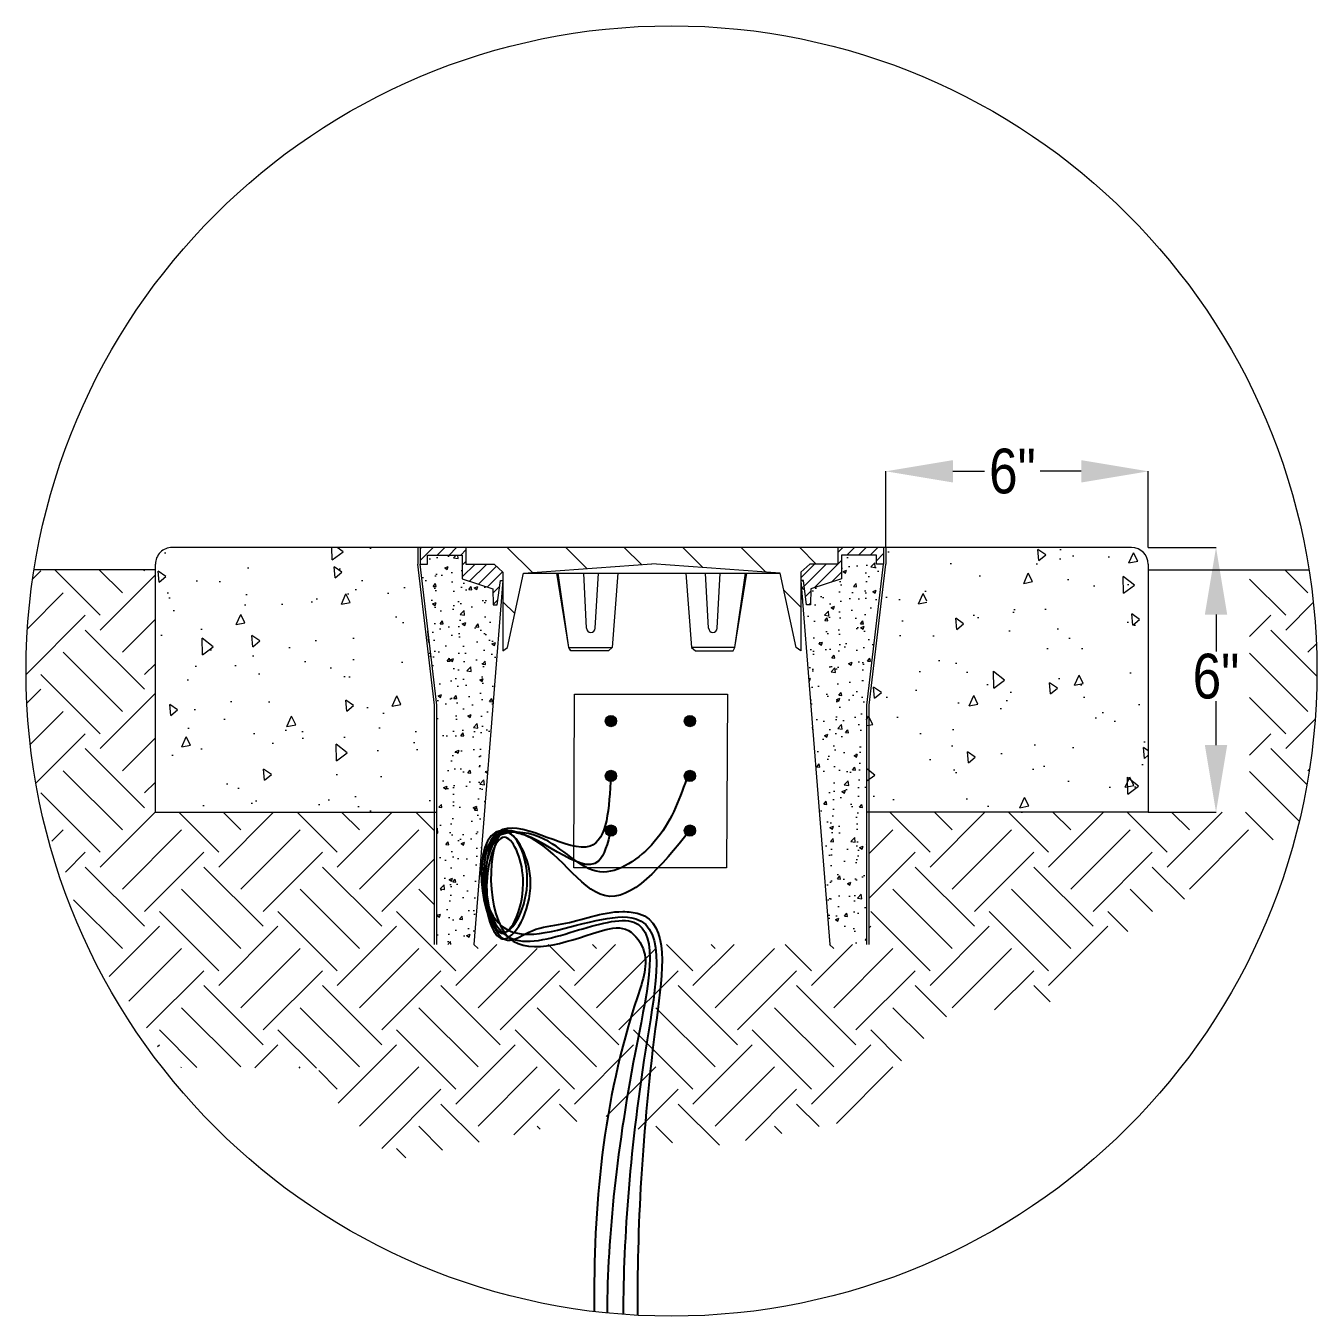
# Model space of a CAD drawing. Header units: inches. Extents: x 0 to 4744, y 0 to 4696.
# Drawn here: x 3519.4 to 3577.2, y 2497 to 2554.7 of the extents above; entities that cross this region are included whole.
import ezdxf

# ---------------------------------------------------------------- set-up
doc = ezdxf.new("R2010")
doc.units = ezdxf.units.IN
doc.header["$LTSCALE"] = 0.2
doc.header["$MEASUREMENT"] = 0
for name, color, linetype, lineweight in [('E-WIRE-LEAD', 50, 'Continuous', 25), ('G-ANNO-DIMS', 3, 'Continuous', 20), ('G-DIMS-JOG', 6, 'Continuous', 20), ('O-CONC', 253, 'Continuous', 15), ('O-ERTH', 33, 'Continuous', 20), ('O-MISC', 7, 'Continuous', 15)]:
    doc.layers.add(name, color=color, linetype=linetype, lineweight=lineweight)
doc.styles.get("Standard").update_dxf_attribs({"font": 'ARIALN.TTF'})
doc.dimstyles.get("Standard").update_dxf_attribs({"dimtxt": 2, "dimasz": 3, "dimexe": 0.18, "dimexo": 0.0625, "dimgap": 0.09, "dimtad": 0, "dimtih": 1, "dimtoh": 1, "dimdec": 4, "dimzin": 0, "dimdsep": 46, "dimlunit": 4, "dimtxsty": 'Standard', "dimcen": 0.09, "dimclrd": 256, "dimclre": 256, "dimclrt": 256, "dimadec": 0, "dimazin": 0, "dimtfac": 1, "dimtdec": 4, "dimtofl": 0, "dimtmove": 0, "dimatfit": 3, "dimfxl": 1, "dimtolj": 1, "dimtzin": 0, "dimlwd": -1, "dimlwe": -1, "dimarcsym": 0})
pattern_1 = [(95, (2964.1945, 1866.588), (3.674452, 3.083231), [0.499652, -5.496169]), (40, (2964.1945, 1866.588), (-4.197022, 2.889773), [0.399721, -4.396935]), (145.45144, (2964.5007, 1866.845), (-0.52257, 5.973004), [0.424639, -4.671025]), (91.1842, (2963.2523, 1867.53), (5.80724, 4.247797), [0.74948, -8.244253]), (141.6356, (2963.736, 1867.884), (-0.18587, 8.99181), [0.63696, -7.00654]), (36.1842, (2963.252, 1867.53), (-0.18587, 8.99181), [0.59958, -6.5954]), (66, (2963.959, 1867.7657), (4.708528, 0.915245), [0.499652, -5.496169]), (11, (2963.959, 1867.7657), (-2.269808, 4.56221), [0.399721, -4.396935]), (116.45144, (2964.3513, 1867.842), (2.43872, 5.477454), [0.424639, -4.671025]), (82.5, (2964.1945, 1866.588), (-1.5109013, 1.6254657), [0, -4.343639, 0, -4.463555, 0, -4.41359]), (52.5, (2964.1945, 1866.588), (-0.6187216, 3.097237), [0, -2.5448926, 0, -4.2437084, 0, -1.682161]), (12.5, (2963.144, 1865.5376), (2.6209607, 2.4084595), [0, -1.665506, 0, -5.196378, 0, -6.895193]), (2.5, (2962.673, 1865.0665), (2.27568, 3.218822), [0, -2.165157, 0, -3.450928, 0, -4.896587])]

# ---------------------------------------------------------------- blocks, each defined once
blk = doc.blocks.new('*D13')
at = {"layer": 'Defpoints', "color": 0, "transparency": 16777216}
for p in [(3557.921, 2534.808), (3557.921, 2531.399), (3569.661, 2531.399)]:
    blk.add_point(p, dxfattribs=at)
at = {"layer": 'G-ANNO-DIMS', "transparency": 16777216}
for p, q in [((3557.921, 2531.399), (3557.921, 2534.808)), ((3560.921, 2534.808), (3562.338, 2534.808)), ((3566.661, 2534.808), (3564.828, 2534.808)), ((3569.661, 2531.399), (3569.661, 2534.808))]:
    blk.add_line(p, q, dxfattribs=at)
for points in [[(3560.921, 2535.308), (3560.921, 2534.308), (3557.921, 2534.808)], [(3566.661, 2535.308), (3566.661, 2534.308), (3569.661, 2534.808)]]:
    blk.add_solid(points, dxfattribs=at)
at = {"layer": 'G-ANNO-DIMS', "transparency": 16777216, "insert": (3563.583, 2534.808), "char_height": 2, "attachment_point": 5}
blk.add_mtext('\\A1;6"', dxfattribs=at)
blk = doc.blocks.new('*D19')
at = {"layer": 'Defpoints', "color": 0, "transparency": 16777216}
for p in [(3569.661, 2531.399), (3572.69, 2531.399), (3569.661, 2519.556)]:
    blk.add_point(p, dxfattribs=at)
at = {"layer": 'G-ANNO-DIMS', "transparency": 16777216}
for p, q in [((3569.661, 2531.399), (3572.69, 2531.399)), ((3572.69, 2528.399), (3572.69, 2526.741)), ((3572.69, 2522.556), (3572.69, 2524.518)), ((3569.661, 2519.556), (3572.69, 2519.556))]:
    blk.add_line(p, q, dxfattribs=at)
for points in [[(3572.19, 2528.399), (3573.19, 2528.399), (3572.69, 2531.399)], [(3572.19, 2522.556), (3573.19, 2522.556), (3572.69, 2519.556)]]:
    blk.add_solid(points, dxfattribs=at)
at = {"layer": 'G-ANNO-DIMS', "transparency": 16777216, "insert": (3572.69, 2525.629), "char_height": 2, "attachment_point": 5}
blk.add_mtext('\\A1;6"', dxfattribs=at)

msp = doc.modelspace()

# ---------------------------------------------------------------- hatches: boundary and pattern name
at = {"layer": 'O-CONC'}
h = msp.add_hatch(dxfattribs=at)
h.set_pattern_fill('AR-CONC', color=256, scale=0.666202, angle=45)
h.set_pattern_definition(pattern_1)
h.paths.add_polyline_path([(3537.09094, 2530.65892), (3537.09094, 2531.39915), (3525.24734, 2531.39915), (3525.24734, 2519.55555), (3537.83116, 2519.55555), (3537.83116, 2524.33563)])
h.paths.add_polyline_path([(3526.42603, 2528.95903, -1), (3527.53637, 2528.95903, -1)], flags=16)
h.paths.add_polyline_path([(3529.2037, 2521.67866, -1), (3528.09336, 2521.67866, -1)], flags=16)
h.paths.add_polyline_path([(3534.05043, 2528.95903, -1), (3535.16077, 2528.95903, -1)], flags=16)
h.paths.add_polyline_path([(3536.8281, 2521.67866, -1), (3535.71776, 2521.67866, -1)], flags=16)
h = msp.add_hatch(dxfattribs=at)
h.set_pattern_fill('AR-CONC', color=256, scale=0.666202, angle=45)
h.set_pattern_definition(pattern_1)
h.paths.add_polyline_path([(3557.81723, 2530.65892), (3557.81723, 2531.39915), (3569.66083, 2531.39915), (3569.66083, 2519.55555), (3557.07701, 2519.55555), (3557.07701, 2524.33563)])
h.paths.add_polyline_path([(3568.48214, 2528.95903, 1), (3567.3718, 2528.95903, 1)], flags=16)
h.paths.add_polyline_path([(3565.70447, 2521.67866, 1), (3566.81481, 2521.67866, 1)], flags=16)
h.paths.add_polyline_path([(3560.85774, 2528.95903, 1), (3559.7474, 2528.95903, 1)], flags=16)
h.paths.add_polyline_path([(3558.08007, 2521.67866, 1), (3559.19041, 2521.67866, 1)], flags=16)
h = msp.add_hatch(dxfattribs=at)
h.set_pattern_fill('AR-CONC', color=256, scale=0.222067)
h.set_pattern_definition([(50, (2964.1945, 1866.588), (1.5928012, -0.139352), [0.1665506, -1.8320562]), (355, (2964.1945, 1866.588), (-0.3081215, 1.6703737), [0.1332405, -1.465645]), (100.45144, (2964.3272, 1866.5764), (1.2846797, 1.5310216), [0.1415462, -1.5570082]), (46.1842, (2964.1945, 1867.0322), (2.3699953, -0.3675644), [0.249826, -2.748084]), (96.63564, (2964.392, 1867.0016), (2.0755797, 2.1632), [0.2123194, -2.3355136]), (351.18416, (2964.1945, 1867.0322), (2.0755797, 2.1632), [0.199861, -2.1984674]), (21, (2964.4165, 1866.9212), (1.325536, -0.8940854), [0.1665506, -1.8320562]), (326, (2964.4165, 1866.9212), (0.540324, 1.610322), [0.1332405, -1.465645]), (71.45144, (2964.527, 1866.8467), (1.8658601, 0.7162366), [0.1415462, -1.5570082]), (37.5, (2964.19446, 1866.58806), (0.02700308, 0.7392488), [0, -1.4478796, 0, -1.4878517, 0, -1.47119665]), (7.5, (2964.19446, 1866.58806), (0.5841917, 0.8758599), [0, -0.8482975, 0, -1.41456946, 0, -0.5607202]), (327.5, (2963.69925, 1866.58806), (1.1854457, -0.05008702), [0, -0.5551685, 0, -1.7321259, 0, -2.2983978]), (317.5, (2963.4772, 1866.5881), (1.2950665, 0.2223006), [0, -0.7217191, 0, -1.1503092, 0, -1.6321955])])
h.paths.add_polyline_path([(3540.79206, 2529.9187), (3540.79206, 2529.92926), (3540.67504, 2529.92926), (3540.53048, 2528.83361), (3540.3552, 2528.83151), (3540.34666, 2529.54486), (3538.9726, 2529.99152), (3538.9726, 2531.05712), (3537.41322, 2531.05712), (3537.41322, 2530.65892), (3537.09094, 2530.65892), (3537.83116, 2524.33563), (3537.83116, 2513.63375), (3539.4944, 2513.63375)])
h.paths.add_polyline_path([(3557.81723, 2530.65892), (3557.49495, 2530.65892), (3557.49495, 2531.05712), (3555.93557, 2531.05712), (3555.93557, 2529.99152), (3554.56151, 2529.54486), (3554.55297, 2528.83151), (3554.37769, 2528.83361), (3554.23313, 2529.92926), (3554.11611, 2529.92926), (3554.11611, 2529.9187), (3555.41377, 2513.63375), (3557.07701, 2513.63375), (3557.07701, 2524.33563)])
at = {"layer": 'O-ERTH'}
h = msp.add_hatch(dxfattribs=at)
h.set_pattern_fill('EARTH', color=256, scale=15, angle=45)
h.set_pattern_definition([(45, (19.2767, 3061.3467), (4e-16, 5.303301), [3.75, -3.75]), (45, (18.2824, 3062.341), (4e-16, 5.303301), [3.75, -3.75]), (45, (17.288, 3063.3354), (4e-16, 5.303301), [3.75, -3.75]), (135, (17.288, 3063.9983), (-5.303301, 4e-16), [3.75, -3.75]), (135, (18.2824, 3064.9927), (-5.303301, 4e-16), [3.75, -3.75]), (135, (19.2767, 3065.987), (-5.303301, 4e-16), [3.75, -3.75])])
edge = h.paths.add_edge_path()
edge.add_arc((3548.33186, 2525.87174), 28.87438, 170.978997, 195.2444707)
edge.add_line((3520.47349, 2518.27957), (3520.82411, 2518.22625))
edge.add_line((3520.82411, 2518.22625), (3522.27053, 2513.31534))
edge.add_line((3522.27053, 2513.31534), (3524.37674, 2510.70072))
edge.add_line((3524.37674, 2510.70072), (3525.89141, 2508.13613))
edge.add_line((3525.89141, 2508.13613), (3532.48724, 2508.0906))
edge.add_line((3532.48724, 2508.0906), (3534.42414, 2504.82758))
edge.add_line((3534.42414, 2504.82758), (3535.82575, 2504.06077))
edge.add_line((3535.82575, 2504.06077), (3536.19398, 2504.02838))
edge.add_line((3536.19398, 2504.02838), (3545.30229, 2505.97483))
edge.add_line((3545.30229, 2505.97483), (3549.22995, 2504.41594))
edge.add_line((3549.22995, 2504.41594), (3555.77851, 2505.63582))
edge.add_line((3555.77851, 2505.63582), (3560.61824, 2510.39738))
edge.add_line((3560.61824, 2510.39738), (3565.87161, 2511.14809))
edge.add_line((3565.87161, 2511.14809), (3569.44893, 2514.95555))
edge.add_line((3569.44893, 2514.95555), (3571.92478, 2515.90587))
edge.add_line((3571.92478, 2515.90587), (3575.93977, 2518.82862))
edge.add_line((3575.93977, 2518.82862), (3576.33025, 2518.81339))
edge.add_arc((3548.33186, 2525.87174), 28.87438, 345.8506465, 369.0210036)
edge.add_line((3576.84909, 2530.39915), (3574.18915, 2530.39915))
edge.add_line((3574.18915, 2530.39915), (3574.18915, 2519.55666))
edge.add_line((3574.18915, 2519.55666), (3557.18034, 2519.55555))
edge.add_line((3557.18034, 2519.55555), (3557.18034, 2513.63375))
edge.add_line((3557.18034, 2513.63375), (3537.72783, 2513.63375))
edge.add_line((3537.72783, 2513.63375), (3537.72783, 2519.55555))
edge.add_line((3537.72783, 2519.55555), (3525.24734, 2519.55191))
edge.add_line((3525.24734, 2519.55191), (3525.24389, 2530.39915))
edge.add_line((3525.24389, 2530.39915), (3519.81463, 2530.39915))
at = {"layer": 'O-MISC', "lineweight": 9}
h = msp.add_hatch(dxfattribs=at)
h.set_pattern_fill('ANSI31', color=256, scale=2.960899)
h.set_pattern_definition([(45, (-4926.48905, -663.5162), (-0.261708963, 0.261708963), [])])
h.paths.add_polyline_path([(3540.79206, 2530.28881), (3540.39244, 2530.65892), (3539.13396, 2530.65892), (3539.13396, 2531.39915), (3537.09094, 2531.39915), (3537.09094, 2530.65892), (3537.41322, 2530.65892), (3537.41322, 2531.05712), (3538.9726, 2531.05712), (3538.9726, 2529.99152), (3540.34666, 2529.54486), (3540.3552, 2528.83151), (3540.53048, 2528.83361), (3540.67504, 2529.92926), (3540.79206, 2529.92926)])
h.paths.add_polyline_path([(3555.93557, 2531.05712), (3557.49495, 2531.05712), (3557.49495, 2530.65892), (3557.81723, 2530.65892), (3557.81723, 2531.39915), (3555.77421, 2531.39915), (3555.77421, 2530.65892), (3554.51573, 2530.65892), (3554.11611, 2530.28881), (3554.11611, 2529.92926), (3554.23313, 2529.92926), (3554.37769, 2528.83361), (3554.55297, 2528.83151), (3554.56151, 2529.54486), (3555.93557, 2529.99152)])
at = {"layer": 'O-MISC'}
h = msp.add_hatch(dxfattribs=at)
h.set_pattern_fill('ANSI31', color=256, scale=14.804495, angle=90)
h.set_pattern_definition([(135, (2936.2603, 1788.318), (-1.3085448, -1.3085448), [])])
h.paths.add_polyline_path([(3555.77421, 2531.39915), (3539.13396, 2531.39915), (3539.13396, 2530.65892), (3540.39244, 2530.65892), (3540.79206, 2530.28881), (3540.79206, 2526.77773), (3540.99697, 2526.92966), (3541.71709, 2530.24454), (3547.45409, 2530.66787), (3553.19108, 2530.24454), (3553.9112, 2526.92966), (3554.11611, 2526.77773), (3554.11611, 2530.28881), (3554.51573, 2530.65892), (3555.77421, 2530.65892)])
h = msp.add_hatch(color=256, dxfattribs=at)
h.dxf.hatch_style = 1
h.paths.add_polyline_path([(3545.87108, 2523.62895, 1), (3545.36801, 2523.62895, 1)])
h = msp.add_hatch(color=256, dxfattribs=at)
h.dxf.hatch_style = 1
h.paths.add_polyline_path([(3549.4081, 2523.62895, 1), (3548.90503, 2523.62895, 1)])
h = msp.add_hatch(color=256, dxfattribs=at)
h.dxf.hatch_style = 1
h.paths.add_polyline_path([(3545.87108, 2521.17896, 1), (3545.36801, 2521.17896, 1)])
h = msp.add_hatch(color=256, dxfattribs=at)
h.dxf.hatch_style = 1
h.paths.add_polyline_path([(3549.4081, 2521.17896, 1), (3548.90503, 2521.17896, 1)])
h = msp.add_hatch(color=256, dxfattribs=at)
h.dxf.hatch_style = 1
h.paths.add_polyline_path([(3545.87108, 2518.72897, 1), (3545.36801, 2518.72897, 1)])
h = msp.add_hatch(color=256, dxfattribs=at)
h.dxf.hatch_style = 1
h.paths.add_polyline_path([(3549.4081, 2518.72897, 1), (3548.90503, 2518.72897, 1)])

# ---------------------------------------------------------------- linework, layer by layer
at = {"layer": 'E-WIRE-LEAD'}
for points, knots in [([(3549.00448, 2521.03743), (3548.65669, 2520.06024), (3548.00368, 2518.22545), (3544.86597, 2516.05106), (3543.05083, 2518.63097), (3539.61992, 2518.81994), (3539.71325, 2515.73695), (3540.83241, 2513.43759), (3542.16915, 2514.42356), (3543.89476, 2514.52173), (3545.43048, 2515.20545), (3548.32961, 2514.90705), (3547.06014, 2506.77925), (3546.78704, 2500.85769), (3546.81301, 2497.03734)], [0, 0, 0, 0, 3.16330263, 5.93953117, 9.05644449, 10.93448032, 14.45838363, 15.86326391, 17.04645076, 18.42118577, 21.1929137, 21.92505363, 26.6548391, 38.78964446, 38.78964446, 38.78964446, 38.78964446]), ([(3545.61954, 2521.17896), (3545.5426, 2519.73455), (3545.37236, 2516.53878), (3540.39474, 2520.16341), (3539.65488, 2516.34998), (3540.66791, 2512.68582), (3542.72058, 2516.31495), (3540.2292, 2520.61099), (3539.78614, 2512.19946), (3544.0915, 2513.95763), (3546.31998, 2514.55352), (3547.46495, 2513.14817), (3545.29307, 2507.27918), (3544.83408, 2501.87147), (3544.87728, 2497.20477)], [0, 0, 0, 0, 3.2809664, 7.25915456, 10.07160277, 12.41774071, 15.21400109, 17.74596731, 22.28733651, 26.49289116, 27.68082709, 28.84750479, 31.01648604, 45.09671451, 45.09671451, 45.09671451, 45.09671451]), ([(3545.61954, 2518.72897), (3545.47369, 2518.16737), (3544.89376, 2515.93437), (3542.31398, 2518.78955), (3539.23912, 2518.69893), (3540.14177, 2511.91008), (3542.45565, 2516.42949), (3540.79219, 2519.86156), (3539.56999, 2516.24576), (3541.0462, 2513.37226), (3544.09744, 2514.65471), (3548.29984, 2515.1893), (3546.59181, 2506.44159), (3546.19109, 2500.58097), (3546.1627, 2497.07896)], [0, 0, 0, 0, 1.47780239, 5.87589217, 6.03284342, 10.60013942, 13.23489404, 15.57791684, 18.19159775, 20.21693296, 24.35269473, 26.13732479, 31.58803534, 42.69122619, 42.69122619, 42.69122619, 42.69122619]), ([(3549.15657, 2518.72897), (3547.85345, 2517.12739), (3545.36245, 2514.06586), (3543.06633, 2518.1781), (3541.38943, 2518.63614), (3539.51915, 2519.03907), (3540.18472, 2511.76606), (3542.19716, 2516.36894), (3540.72988, 2519.46818), (3539.6981, 2515.98604), (3540.87337, 2513.27893), (3543.87181, 2514.19379), (3548.15786, 2515.47543), (3546.05335, 2506.43901), (3545.47946, 2500.60563), (3545.44736, 2497.14181)], [0, 0, 0, 0, 4.80062201, 9.17672321, 9.78518723, 10.09225468, 14.66506883, 17.28101208, 19.3265564, 21.64329785, 24.13953821, 27.08268211, 29.79022163, 35.25918355, 46.16391682, 46.16391682, 46.16391682, 46.16391682])]:
    msp.add_open_spline(points, degree=3, knots=knots, dxfattribs=at)
at = {"layer": 'G-DIMS-JOG'}
msp.add_circle((3548.33186, 2525.87174), 28.87438, dxfattribs=at)
at = {"layer": 'O-CONC'}
for p, q in [((3525.24734, 2519.55555), (3525.24411, 2530.64893)), ((3569.66083, 2530.64915), (3569.66083, 2519.55555)), ((3537.72783, 2513.63375), (3537.72783, 2524.33563)), ((3537.83116, 2513.63375), (3537.83116, 2524.33563)), ((3525.24734, 2519.55555), (3537.83116, 2519.55555)), ((3569.66083, 2519.55555), (3557.07701, 2519.55555))]:
    msp.add_line(p, q, dxfattribs=at)
at = {"layer": 'O-ERTH'}
for p, q in [((3525.24418, 2530.39915), (3519.81463, 2530.39915)), ((3569.66004, 2530.39915), (3576.84909, 2530.39915))]:
    msp.add_line(p, q, dxfattribs=at)
at = {"layer": 'O-MISC'}
for p, q in [((3568.91083, 2531.39915), (3525.99411, 2531.39915)), ((3536.98761, 2531.39915), (3536.98761, 2530.65892)), ((3537.09094, 2531.39915), (3537.09094, 2530.65892)), ((3539.13396, 2531.39915), (3539.13396, 2530.65892)), ((3555.77421, 2531.39915), (3555.77421, 2530.65892)), ((3557.81723, 2531.39915), (3557.81723, 2530.65892)), ((3557.92056, 2531.39915), (3557.92056, 2530.65892)), ((3537.41322, 2530.65892), (3537.41322, 2531.05712)), ((3537.41322, 2531.05712), (3538.9726, 2531.05712)), ((3538.9726, 2531.05712), (3538.9726, 2529.99152)), ((3557.49495, 2531.05712), (3555.93557, 2531.05712)), ((3555.93557, 2531.05712), (3555.93557, 2529.99152)), ((3557.49495, 2530.65892), (3557.49495, 2531.05712)), ((3537.72783, 2524.33563), (3536.98761, 2530.65892)), ((3537.83116, 2524.33563), (3537.09094, 2530.65892)), ((3537.09094, 2530.65892), (3537.41322, 2530.65892)), ((3539.13396, 2530.65892), (3540.39244, 2530.65892)), ((3540.79206, 2530.28881), (3540.39244, 2530.65892)), ((3540.79206, 2530.28881), (3540.79206, 2526.77773)), ((3540.99697, 2526.92966), (3541.71709, 2530.24454)), ((3541.71709, 2530.24454), (3547.45409, 2530.66787)), ((3541.71709, 2530.24454), (3553.19108, 2530.24454)), ((3543.73751, 2526.92966), (3543.20378, 2530.24454)), ((3543.73751, 2526.92966), (3543.26798, 2530.24454)), ((3544.531, 2527.78239), (3544.40321, 2530.24454)), ((3544.91373, 2527.78239), (3545.05938, 2530.24454)), ((3545.93236, 2530.24454), (3545.6806, 2526.92966)), ((3553.19108, 2530.24454), (3547.45409, 2530.66787)), ((3548.97582, 2530.24454), (3549.22757, 2526.92966)), ((3549.99444, 2527.78239), (3549.84879, 2530.24454)), ((3550.37717, 2527.78239), (3550.50496, 2530.24454)), ((3551.17066, 2526.92966), (3551.64019, 2530.24454)), ((3551.17066, 2526.92966), (3551.70439, 2530.24454)), ((3553.9112, 2526.92966), (3553.19108, 2530.24454)), ((3554.11611, 2530.28881), (3554.51573, 2530.65892)), ((3554.11611, 2530.28881), (3554.11611, 2526.77773)), ((3555.77421, 2530.65892), (3554.51573, 2530.65892)), ((3557.07701, 2524.33563), (3557.81723, 2530.65892)), ((3557.18034, 2524.33563), (3557.92056, 2530.65892)), ((3557.81723, 2530.65892), (3557.49495, 2530.65892)), ((3538.9726, 2529.99152), (3540.34666, 2529.54486)), ((3540.79206, 2529.9187), (3539.4944, 2513.63375)), ((3540.53048, 2528.83361), (3540.67504, 2529.92926)), ((3540.67504, 2529.92926), (3540.79206, 2529.92926)), ((3554.23313, 2529.92926), (3554.11611, 2529.92926)), ((3554.11611, 2529.9187), (3555.41377, 2513.63375)), ((3554.37769, 2528.83361), (3554.23313, 2529.92926)), ((3555.93557, 2529.99152), (3554.56151, 2529.54486)), ((3540.34666, 2529.54486), (3540.3552, 2528.83151)), ((3554.56151, 2529.54486), (3554.55297, 2528.83151)), ((3540.3552, 2528.83151), (3540.53048, 2528.83361)), ((3554.55297, 2528.83151), (3554.37769, 2528.83361)), ((3540.79206, 2526.77773), (3540.99697, 2526.92966)), ((3543.8237, 2526.77773), (3543.73751, 2526.92966)), ((3543.73751, 2526.92966), (3545.6806, 2526.92966)), ((3545.5075, 2526.77773), (3543.8237, 2526.77773)), ((3545.6806, 2526.92966), (3545.5075, 2526.77773)), ((3549.22757, 2526.92966), (3549.40067, 2526.77773)), ((3551.17066, 2526.92966), (3549.22757, 2526.92966)), ((3549.40067, 2526.77773), (3551.08447, 2526.77773)), ((3551.08447, 2526.77773), (3551.17066, 2526.92966)), ((3554.11611, 2526.77773), (3553.9112, 2526.92966)), ((3557.07701, 2513.63375), (3557.07701, 2524.33563)), ((3557.18034, 2513.63375), (3557.18034, 2524.33563))]:
    msp.add_line(p, q, dxfattribs=at)
msp.add_lwpolyline([(3543.99503, 2524.84169), (3550.83324, 2524.84169), (3550.79522, 2517.06184), (3543.95702, 2517.06184)], close=True, dxfattribs=at)
for centre in [(3545.61954, 2523.62895), (3549.15657, 2523.62895), (3545.61954, 2521.17896), (3549.15657, 2521.17896), (3545.61954, 2518.72897), (3549.15657, 2518.72897)]:
    msp.add_circle(centre, 0.25154, dxfattribs=at)
for centre, radius, start, end in [((3525.99411, 2530.64915), 0.75, 90, 180.0167041), ((3568.91083, 2530.64915), 0.75, 0, 90), ((3544.72237, 2527.78239), 0.19137, 180, 360), ((3550.1858, 2527.78239), 0.19137, 180, 0)]:
    msp.add_arc(centre, radius, start, end, dxfattribs=at)

# ---------------------------------------------------------------- dimensions: what is measured, and where the dimension line sits
at = {"layer": 'G-ANNO-DIMS'}
dim = msp.add_linear_dim(base=(3557.92056, 2534.80823), p1=(3569.66083, 2531.39915), p2=(3557.92056, 2531.39915), text='6"', dimstyle='Standard', override={"dimtxt": 2, "dimasz": 3, "dimexe": 0, "dimexo": 0}, dxfattribs=at)
dim.commit()
dim.dimension.update_dxf_attribs({"geometry": '*D13', "text_midpoint": (3563.58311, 2534.80823), "dimtype": 160})
dim = msp.add_linear_dim(base=(3572.68997, 2531.39915), p1=(3569.66083, 2519.55555), p2=(3569.66083, 2531.39915), angle=90, text='6"', dimstyle='Standard', override={"dimtxt": 2, "dimasz": 3, "dimexe": 0, "dimexo": 0}, dxfattribs=at)
dim.commit()
dim.dimension.update_dxf_attribs({"geometry": '*D19', "text_midpoint": (3572.68997, 2525.62941), "dimtype": 160})

doc.saveas('drawing.dxf')
